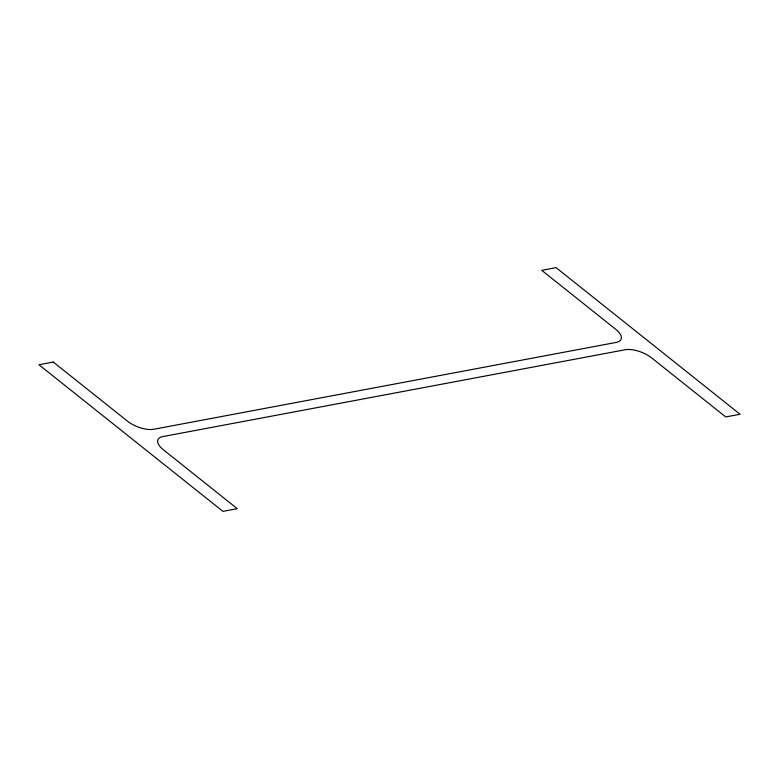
<?xml version="1.0" encoding="UTF-8"?>
<svg xmlns="http://www.w3.org/2000/svg" width="779" height="779" viewBox="0 0 779 779"><rect width="100%" height="100%" fill="white"/><g stroke="black" fill="none" stroke-linecap="round" stroke-linejoin="round"><path stroke-width="1.17" d="M53.274 362.05L38.95 364.747L222.94 511.365L237.264 508.668L163.239 449.678A19.874 8.686 21.9 0 1 162.938 436.552L625.216 349.742A19.874 8.686 21.9 0 1 651.692 357.96L725.726 416.95L740.05 414.253L556.06 267.635L541.736 270.332L615.761 329.322A19.874 8.686 21.9 0 1 616.062 342.448L153.784 429.258A19.874 8.686 21.9 0 1 127.308 421.04L53.274 362.05"/></g></svg>
